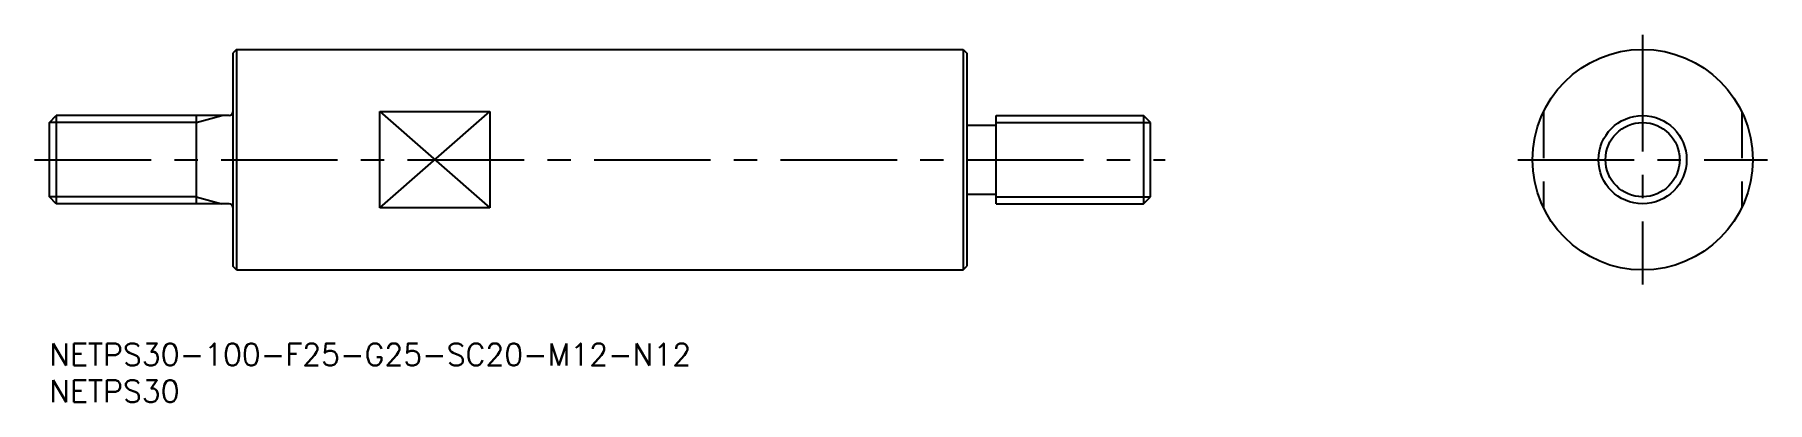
# Model space of a CAD drawing. Extents: x -2 to 234, y -8 to 42.
import ezdxf

# ---------------------------------------------------------------- set-up
doc = ezdxf.new("R2010")
doc.units = 0
doc.header["$LTSCALE"] = 0.5
doc.linetypes.add('CENTER', pattern=[50.8, 31.75, -6.35, 6.35, -6.35])
doc.linetypes.add('DASHED', pattern=[19.05, 12.7, -6.35])
for name, color, linetype in [('MSM_CENTER', 1, 'CENTER'), ('MSM_CONTINUOUS', 7, 'CONTINUOUS'), ('MSM_DASHED', 4, 'DASHED'), ('MSM_NARROW', 5, 'CONTINUOUS'), ('MSM_PART_NUMBER', 7, 'CONTINUOUS')]:
    doc.layers.add(name, color=color, linetype=linetype)
doc.styles.get("Standard").update_dxf_attribs({"font": 'txt.shx', "height": 3, "bigfont": 'bigfont.shx'})

# ---------------------------------------------------------------- blocks, each defined once
blk = doc.blocks.new('*U4')
at = {"layer": 'MSM_PART_NUMBER'}
blk.add_text('NETPS30-100-F25-G25-SC20-M12-N12', height=3, dxfattribs=at).set_placement((0, -3))
blk = doc.blocks.new('*U5')
at = {"layer": 'MSM_PART_NUMBER'}
blk.add_text('NETPS30', height=3, dxfattribs=at).set_placement((0, -8))

msp = doc.modelspace()

# ---------------------------------------------------------------- linework, layer by layer
at = {"layer": 'MSM_CENTER'}
for p, q in [((217.04, 42), (217.04, 8)), ((-2, 25), (152, 25)), ((200.04, 25), (234.04, 25))]:
    msp.add_line(p, q, dxfattribs=at)
at = {"layer": 'MSM_CONTINUOUS'}
for p, q in [((25.5, 40), (25, 39.5)), ((25, 39.5), (25, 10.5)), ((25.5, 40), (124.5, 40)), ((25.5, 40), (25.5, 10)), ((124.5, 40), (124.5, 10)), ((124.5, 40), (125, 39.5)), ((125, 39.5), (125, 10.5)), ((0, 30.05), (0.95, 31)), ((24.5, 31), (0.95, 31)), ((0.95, 31), (0.95, 19)), ((20, 31), (20, 19)), ((45, 31.54), (60, 31.54)), ((45, 18.46), (45, 31.54)), ((60, 31.54), (60, 18.46)), ((129, 31), (149.05, 31)), ((129, 19), (129, 31)), ((150, 30.05), (149.05, 31)), ((149.05, 31), (149.05, 19)), ((0, 19.95), (0, 30.05)), ((125, 29.7), (129, 29.7)), ((150, 19.95), (150, 30.05)), ((0.95, 19), (0, 19.95)), ((24.5, 19), (0.95, 19)), ((125, 20.3), (129, 20.3)), ((129, 19), (149.05, 19)), ((149.05, 19), (150, 19.95)), ((60, 18.46), (45, 18.46)), ((25.5, 10), (25, 10.5)), ((25.5, 10), (124.5, 10)), ((124.5, 10), (125, 10.5))]:
    msp.add_line(p, q, dxfattribs=at)
for radius in [15, 6]:
    msp.add_circle((217.04, 25), radius, dxfattribs=at)
for centre, start, end in [((24.5, 31.5), 270, 0), ((24.5, 18.5), 0, 90)]:
    msp.add_arc(centre, 0.5, start, end, dxfattribs=at)
at = {"layer": 'MSM_DASHED'}
for p, q in [((203.54, 31.54), (203.54, 18.46)), ((230.54, 31.54), (230.54, 18.46))]:
    msp.add_line(p, q, dxfattribs=at)
at = {"layer": 'MSM_NARROW'}
for p, q in [((20, 30.05), (23.5, 31)), ((45, 31.54), (60, 18.46)), ((45, 18.46), (60, 31.54)), ((20, 30.05), (0, 30.05)), ((129, 30.05), (150, 30.05)), ((20, 19.95), (0, 19.95)), ((20, 19.95), (23.5, 19)), ((129, 19.95), (150, 19.95))]:
    msp.add_line(p, q, dxfattribs=at)
msp.add_circle((217.04, 25), 5.05, dxfattribs=at)

# ---------------------------------------------------------------- block references
at = {"layer": 'MSM_CONTINUOUS'}
for name in ['*U4', '*U5']:
    msp.add_blockref(name, (0, 0), dxfattribs=at)

doc.saveas('drawing.dxf')
